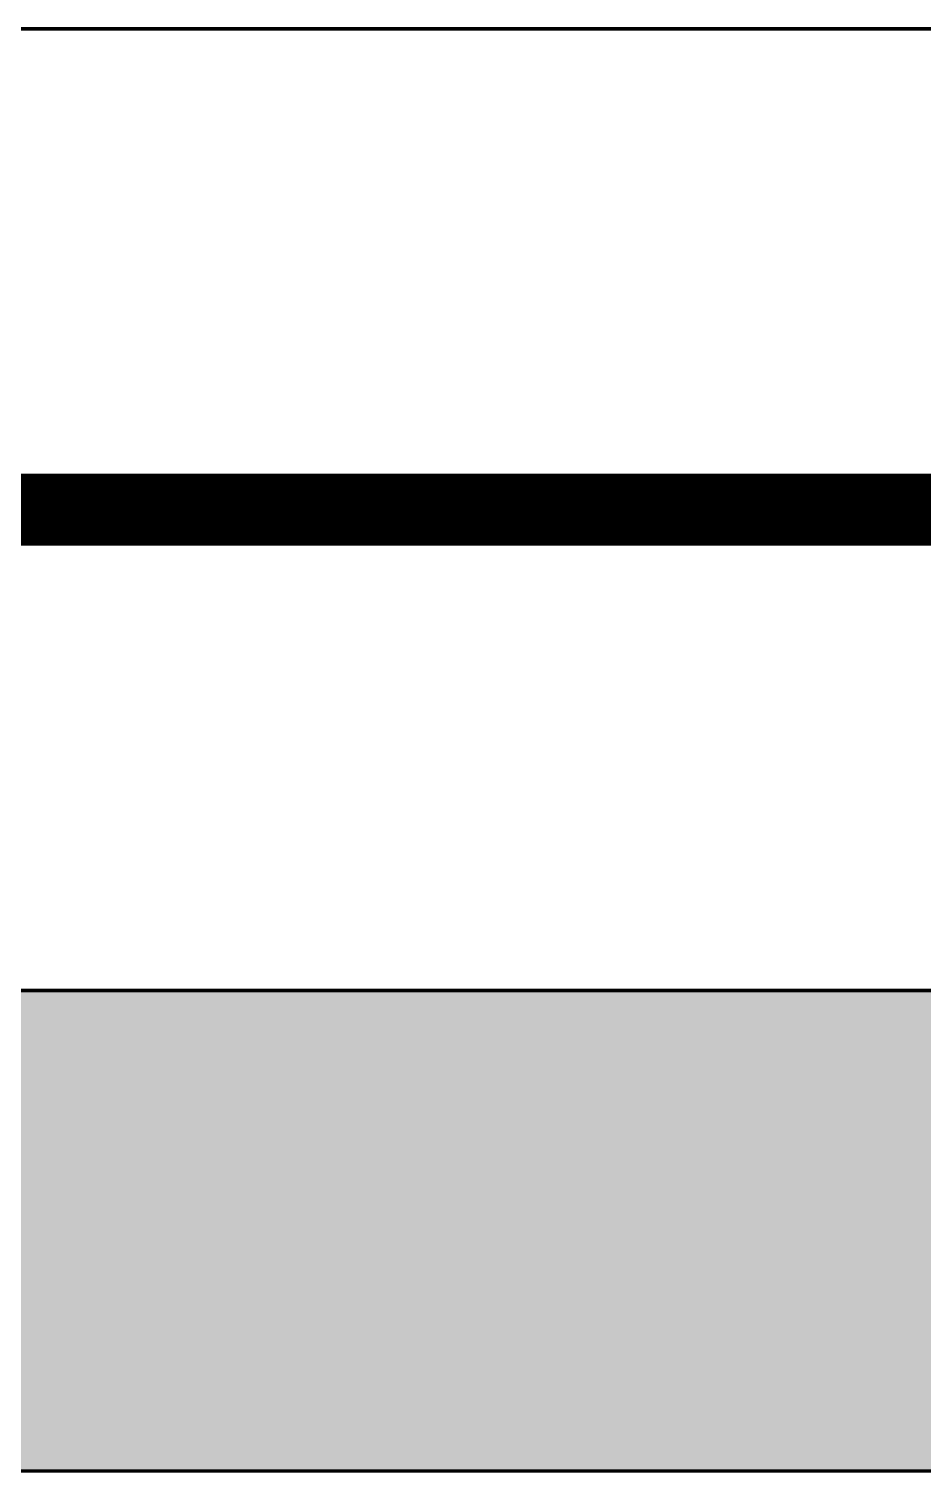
# Model space of a CAD drawing. Header units: millimetres. Extents: x -116965 to 323937, y 291661 to 566926.
# Drawn here: x -42271.7 to -42085.8, y 328239.9 to 328539.8 of the extents above; entities that cross this region are included whole.
import ezdxf

# ---------------------------------------------------------------- set-up
doc = ezdxf.new("R2010")
doc.units = ezdxf.units.MM
doc.layers.get('0').update_dxf_attribs({"lineweight": 18})
doc.layers.add('C00-00-00', color=7, linetype='Continuous')
doc.layers.add('C34-3A-40', color=7, linetype='Continuous', true_color=0x343a40)
doc.layers.add('C62-64-69', color=7, linetype='Continuous', true_color=0x626469)

msp = doc.modelspace()

# ---------------------------------------------------------------- hatches: boundary and pattern name
at = {"layer": 'C34-3A-40'}
h = msp.add_hatch(color=256, dxfattribs=at)
h.dxf.hatch_style = 2
h.paths.add_polyline_path([(-42532.141802, 328339.849361), (-41832.239512, 328339.849361), (-41832.239512, 328239.863317), (-42532.141802, 328239.863317)])
at = {"layer": 'C62-64-69'}
h = msp.add_hatch(color=256, dxfattribs=at)
h.dxf.hatch_style = 2
h.paths.add_polyline_path([(-42276.177537, 328330.850618), (-42244.182002, 328330.850618), (-42244.182002, 328323.851592), (-42276.177537, 328323.851592)])
h = msp.add_hatch(color=256, dxfattribs=at)
h.dxf.hatch_style = 2
h.paths.add_polyline_path([(-42244.182002, 328330.850618), (-42212.186471, 328330.850618), (-42212.186471, 328323.851592), (-42244.182002, 328323.851592)])
h = msp.add_hatch(color=256, dxfattribs=at)
h.dxf.hatch_style = 2
h.paths.add_polyline_path([(-42244.182002, 328330.850618), (-42212.186471, 328330.850618), (-42212.186471, 328323.851592), (-42244.182002, 328323.851592)])
h = msp.add_hatch(color=256, dxfattribs=at)
h.dxf.hatch_style = 2
h.paths.add_polyline_path([(-42212.186471, 328330.850618), (-42180.190937, 328330.850618), (-42180.190937, 328323.851592), (-42212.186471, 328323.851592)])
h = msp.add_hatch(color=256, dxfattribs=at)
h.dxf.hatch_style = 2
h.paths.add_polyline_path([(-42212.186471, 328330.850618), (-42180.190937, 328330.850618), (-42180.190937, 328323.851592), (-42212.186471, 328323.851592)])
h = msp.add_hatch(color=256, dxfattribs=at)
h.dxf.hatch_style = 2
h.paths.add_polyline_path([(-42180.190937, 328330.850618), (-42148.195402, 328330.850618), (-42148.195402, 328323.851592), (-42180.190937, 328323.851592)])
h = msp.add_hatch(color=256, dxfattribs=at)
h.dxf.hatch_style = 2
h.paths.add_polyline_path([(-42180.190937, 328330.850618), (-42148.195402, 328330.850618), (-42148.195402, 328323.851592), (-42180.190937, 328323.851592)])
h = msp.add_hatch(color=256, dxfattribs=at)
h.dxf.hatch_style = 2
h.paths.add_polyline_path([(-42148.195402, 328330.850618), (-42116.199871, 328330.850618), (-42116.199871, 328323.851592), (-42148.195402, 328323.851592)])
h = msp.add_hatch(color=256, dxfattribs=at)
h.dxf.hatch_style = 2
h.paths.add_polyline_path([(-42148.195402, 328330.850618), (-42116.199871, 328330.850618), (-42116.199871, 328323.851592), (-42148.195402, 328323.851592)])
h = msp.add_hatch(color=256, dxfattribs=at)
h.dxf.hatch_style = 2
h.paths.add_polyline_path([(-42116.199871, 328330.850618), (-42084.204337, 328330.850618), (-42084.204337, 328323.851592), (-42116.199871, 328323.851592)])
h = msp.add_hatch(color=256, dxfattribs=at)
h.dxf.hatch_style = 2
h.paths.add_polyline_path([(-42276.177537, 328323.851592), (-42244.182002, 328323.851592), (-42244.182002, 328321.851874), (-42276.177537, 328321.851874)])
h = msp.add_hatch(color=256, dxfattribs=at)
h.dxf.hatch_style = 2
h.paths.add_polyline_path([(-42244.182002, 328323.851592), (-42212.186471, 328323.851592), (-42212.186471, 328321.851874), (-42244.182002, 328321.851874)])
h = msp.add_hatch(color=256, dxfattribs=at)
h.dxf.hatch_style = 2
h.paths.add_polyline_path([(-42244.182002, 328323.851592), (-42212.186471, 328323.851592), (-42212.186471, 328321.851874), (-42244.182002, 328321.851874)])
h = msp.add_hatch(color=256, dxfattribs=at)
h.dxf.hatch_style = 2
h.paths.add_polyline_path([(-42212.186471, 328323.851592), (-42180.190937, 328323.851592), (-42180.190937, 328321.851874), (-42212.186471, 328321.851874)])
h = msp.add_hatch(color=256, dxfattribs=at)
h.dxf.hatch_style = 2
h.paths.add_polyline_path([(-42212.186471, 328323.851592), (-42180.190937, 328323.851592), (-42180.190937, 328321.851874), (-42212.186471, 328321.851874)])
h = msp.add_hatch(color=256, dxfattribs=at)
h.dxf.hatch_style = 2
h.paths.add_polyline_path([(-42180.190937, 328323.851592), (-42148.195402, 328323.851592), (-42148.195402, 328321.851874), (-42180.190937, 328321.851874)])
h = msp.add_hatch(color=256, dxfattribs=at)
h.dxf.hatch_style = 2
h.paths.add_polyline_path([(-42180.190937, 328323.851592), (-42148.195402, 328323.851592), (-42148.195402, 328321.851874), (-42180.190937, 328321.851874)])
h = msp.add_hatch(color=256, dxfattribs=at)
h.dxf.hatch_style = 2
h.paths.add_polyline_path([(-42148.195402, 328323.851592), (-42116.199871, 328323.851592), (-42116.199871, 328321.851874), (-42148.195402, 328321.851874)])
h = msp.add_hatch(color=256, dxfattribs=at)
h.dxf.hatch_style = 2
h.paths.add_polyline_path([(-42148.195402, 328323.851592), (-42116.199871, 328323.851592), (-42116.199871, 328321.851874), (-42148.195402, 328321.851874)])
h = msp.add_hatch(color=256, dxfattribs=at)
h.dxf.hatch_style = 2
h.paths.add_polyline_path([(-42116.199871, 328323.851592), (-42084.204337, 328323.851592), (-42084.204337, 328321.851874), (-42116.199871, 328321.851874)])
h = msp.add_hatch(color=256, dxfattribs=at)
h.dxf.hatch_style = 2
h.paths.add_polyline_path([(-42276.177537, 328321.851874), (-42244.182002, 328321.851874), (-42244.182002, 328314.852848), (-42276.177537, 328314.852848)])
h = msp.add_hatch(color=256, dxfattribs=at)
h.dxf.hatch_style = 2
h.paths.add_polyline_path([(-42244.182002, 328321.851874), (-42212.186471, 328321.851874), (-42212.186471, 328314.852848), (-42244.182002, 328314.852848)])
h = msp.add_hatch(color=256, dxfattribs=at)
h.dxf.hatch_style = 2
h.paths.add_polyline_path([(-42244.182002, 328321.851874), (-42212.186471, 328321.851874), (-42212.186471, 328314.852848), (-42244.182002, 328314.852848)])
h = msp.add_hatch(color=256, dxfattribs=at)
h.dxf.hatch_style = 2
h.paths.add_polyline_path([(-42212.186471, 328321.851874), (-42180.190937, 328321.851874), (-42180.190937, 328314.852848), (-42212.186471, 328314.852848)])
h = msp.add_hatch(color=256, dxfattribs=at)
h.dxf.hatch_style = 2
h.paths.add_polyline_path([(-42212.186471, 328321.851874), (-42180.190937, 328321.851874), (-42180.190937, 328314.852848), (-42212.186471, 328314.852848)])
h = msp.add_hatch(color=256, dxfattribs=at)
h.dxf.hatch_style = 2
h.paths.add_polyline_path([(-42180.190937, 328321.851874), (-42148.195402, 328321.851874), (-42148.195402, 328314.852848), (-42180.190937, 328314.852848)])
h = msp.add_hatch(color=256, dxfattribs=at)
h.dxf.hatch_style = 2
h.paths.add_polyline_path([(-42180.190937, 328321.851874), (-42148.195402, 328321.851874), (-42148.195402, 328314.852848), (-42180.190937, 328314.852848)])
h = msp.add_hatch(color=256, dxfattribs=at)
h.dxf.hatch_style = 2
h.paths.add_polyline_path([(-42148.195402, 328321.851874), (-42116.199871, 328321.851874), (-42116.199871, 328314.852848), (-42148.195402, 328314.852848)])
h = msp.add_hatch(color=256, dxfattribs=at)
h.dxf.hatch_style = 2
h.paths.add_polyline_path([(-42148.195402, 328321.851874), (-42116.199871, 328321.851874), (-42116.199871, 328314.852848), (-42148.195402, 328314.852848)])
h = msp.add_hatch(color=256, dxfattribs=at)
h.dxf.hatch_style = 2
h.paths.add_polyline_path([(-42116.199871, 328321.851874), (-42084.204337, 328321.851874), (-42084.204337, 328314.852848), (-42116.199871, 328314.852848)])
h = msp.add_hatch(color=256, dxfattribs=at)
h.dxf.hatch_style = 2
h.paths.add_polyline_path([(-42276.177537, 328314.852848), (-42244.182002, 328314.852848), (-42244.182002, 328312.85313), (-42276.177537, 328312.85313)])
h = msp.add_hatch(color=256, dxfattribs=at)
h.dxf.hatch_style = 2
h.paths.add_polyline_path([(-42244.182002, 328314.852848), (-42212.186471, 328314.852848), (-42212.186471, 328312.85313), (-42244.182002, 328312.85313)])
h = msp.add_hatch(color=256, dxfattribs=at)
h.dxf.hatch_style = 2
h.paths.add_polyline_path([(-42244.182002, 328314.852848), (-42212.186471, 328314.852848), (-42212.186471, 328312.85313), (-42244.182002, 328312.85313)])
h = msp.add_hatch(color=256, dxfattribs=at)
h.dxf.hatch_style = 2
h.paths.add_polyline_path([(-42212.186471, 328314.852848), (-42180.190937, 328314.852848), (-42180.190937, 328312.85313), (-42212.186471, 328312.85313)])
h = msp.add_hatch(color=256, dxfattribs=at)
h.dxf.hatch_style = 2
h.paths.add_polyline_path([(-42212.186471, 328314.852848), (-42180.190937, 328314.852848), (-42180.190937, 328312.85313), (-42212.186471, 328312.85313)])
h = msp.add_hatch(color=256, dxfattribs=at)
h.dxf.hatch_style = 2
h.paths.add_polyline_path([(-42180.190937, 328314.852848), (-42148.195402, 328314.852848), (-42148.195402, 328312.85313), (-42180.190937, 328312.85313)])
h = msp.add_hatch(color=256, dxfattribs=at)
h.dxf.hatch_style = 2
h.paths.add_polyline_path([(-42180.190937, 328314.852848), (-42148.195402, 328314.852848), (-42148.195402, 328312.85313), (-42180.190937, 328312.85313)])
h = msp.add_hatch(color=256, dxfattribs=at)
h.dxf.hatch_style = 2
h.paths.add_polyline_path([(-42148.195402, 328314.852848), (-42116.199871, 328314.852848), (-42116.199871, 328312.85313), (-42148.195402, 328312.85313)])
h = msp.add_hatch(color=256, dxfattribs=at)
h.dxf.hatch_style = 2
h.paths.add_polyline_path([(-42148.195402, 328314.852848), (-42116.199871, 328314.852848), (-42116.199871, 328312.85313), (-42148.195402, 328312.85313)])
h = msp.add_hatch(color=256, dxfattribs=at)
h.dxf.hatch_style = 2
h.paths.add_polyline_path([(-42116.199871, 328314.852848), (-42084.204337, 328314.852848), (-42084.204337, 328312.85313), (-42116.199871, 328312.85313)])
h = msp.add_hatch(color=256, dxfattribs=at)
h.dxf.hatch_style = 2
h.paths.add_polyline_path([(-42276.177537, 328312.85313), (-42244.182002, 328312.85313), (-42244.182002, 328305.854105), (-42276.177537, 328305.854105)])
h = msp.add_hatch(color=256, dxfattribs=at)
h.dxf.hatch_style = 2
h.paths.add_polyline_path([(-42244.182002, 328312.85313), (-42212.186471, 328312.85313), (-42212.186471, 328305.854105), (-42244.182002, 328305.854105)])
h = msp.add_hatch(color=256, dxfattribs=at)
h.dxf.hatch_style = 2
h.paths.add_polyline_path([(-42244.182002, 328312.85313), (-42212.186471, 328312.85313), (-42212.186471, 328305.854105), (-42244.182002, 328305.854105)])
h = msp.add_hatch(color=256, dxfattribs=at)
h.dxf.hatch_style = 2
h.paths.add_polyline_path([(-42212.186471, 328312.85313), (-42180.190937, 328312.85313), (-42180.190937, 328305.854105), (-42212.186471, 328305.854105)])
h = msp.add_hatch(color=256, dxfattribs=at)
h.dxf.hatch_style = 2
h.paths.add_polyline_path([(-42212.186471, 328312.85313), (-42180.190937, 328312.85313), (-42180.190937, 328305.854105), (-42212.186471, 328305.854105)])
h = msp.add_hatch(color=256, dxfattribs=at)
h.dxf.hatch_style = 2
h.paths.add_polyline_path([(-42180.190937, 328312.85313), (-42148.195402, 328312.85313), (-42148.195402, 328305.854105), (-42180.190937, 328305.854105)])
h = msp.add_hatch(color=256, dxfattribs=at)
h.dxf.hatch_style = 2
h.paths.add_polyline_path([(-42180.190937, 328312.85313), (-42148.195402, 328312.85313), (-42148.195402, 328305.854105), (-42180.190937, 328305.854105)])
h = msp.add_hatch(color=256, dxfattribs=at)
h.dxf.hatch_style = 2
h.paths.add_polyline_path([(-42148.195402, 328312.85313), (-42116.199871, 328312.85313), (-42116.199871, 328305.854105), (-42148.195402, 328305.854105)])
h = msp.add_hatch(color=256, dxfattribs=at)
h.dxf.hatch_style = 2
h.paths.add_polyline_path([(-42148.195402, 328312.85313), (-42116.199871, 328312.85313), (-42116.199871, 328305.854105), (-42148.195402, 328305.854105)])
h = msp.add_hatch(color=256, dxfattribs=at)
h.dxf.hatch_style = 2
h.paths.add_polyline_path([(-42116.199871, 328312.85313), (-42084.204337, 328312.85313), (-42084.204337, 328305.854105), (-42116.199871, 328305.854105)])
h = msp.add_hatch(color=256, dxfattribs=at)
h.dxf.hatch_style = 2
h.paths.add_polyline_path([(-42276.177537, 328305.854105), (-42244.182002, 328305.854105), (-42244.182002, 328303.854386), (-42276.177537, 328303.854386)])
h = msp.add_hatch(color=256, dxfattribs=at)
h.dxf.hatch_style = 2
h.paths.add_polyline_path([(-42244.182002, 328305.854105), (-42212.186471, 328305.854105), (-42212.186471, 328303.854386), (-42244.182002, 328303.854386)])
h = msp.add_hatch(color=256, dxfattribs=at)
h.dxf.hatch_style = 2
h.paths.add_polyline_path([(-42244.182002, 328305.854105), (-42212.186471, 328305.854105), (-42212.186471, 328303.854386), (-42244.182002, 328303.854386)])
h = msp.add_hatch(color=256, dxfattribs=at)
h.dxf.hatch_style = 2
h.paths.add_polyline_path([(-42212.186471, 328305.854105), (-42180.190937, 328305.854105), (-42180.190937, 328303.854386), (-42212.186471, 328303.854386)])
h = msp.add_hatch(color=256, dxfattribs=at)
h.dxf.hatch_style = 2
h.paths.add_polyline_path([(-42212.186471, 328305.854105), (-42180.190937, 328305.854105), (-42180.190937, 328303.854386), (-42212.186471, 328303.854386)])
h = msp.add_hatch(color=256, dxfattribs=at)
h.dxf.hatch_style = 2
h.paths.add_polyline_path([(-42180.190937, 328305.854105), (-42148.195402, 328305.854105), (-42148.195402, 328303.854386), (-42180.190937, 328303.854386)])
h = msp.add_hatch(color=256, dxfattribs=at)
h.dxf.hatch_style = 2
h.paths.add_polyline_path([(-42180.190937, 328305.854105), (-42148.195402, 328305.854105), (-42148.195402, 328303.854386), (-42180.190937, 328303.854386)])
h = msp.add_hatch(color=256, dxfattribs=at)
h.dxf.hatch_style = 2
h.paths.add_polyline_path([(-42148.195402, 328305.854105), (-42116.199871, 328305.854105), (-42116.199871, 328303.854386), (-42148.195402, 328303.854386)])
h = msp.add_hatch(color=256, dxfattribs=at)
h.dxf.hatch_style = 2
h.paths.add_polyline_path([(-42148.195402, 328305.854105), (-42116.199871, 328305.854105), (-42116.199871, 328303.854386), (-42148.195402, 328303.854386)])
h = msp.add_hatch(color=256, dxfattribs=at)
h.dxf.hatch_style = 2
h.paths.add_polyline_path([(-42116.199871, 328305.854105), (-42084.204337, 328305.854105), (-42084.204337, 328303.854386), (-42116.199871, 328303.854386)])
h = msp.add_hatch(color=256, dxfattribs=at)
h.dxf.hatch_style = 2
h.paths.add_polyline_path([(-42276.177537, 328303.854386), (-42244.182002, 328303.854386), (-42244.182002, 328296.855361), (-42276.177537, 328296.855361)])
h = msp.add_hatch(color=256, dxfattribs=at)
h.dxf.hatch_style = 2
h.paths.add_polyline_path([(-42244.182002, 328303.854386), (-42212.186471, 328303.854386), (-42212.186471, 328296.855361), (-42244.182002, 328296.855361)])
h = msp.add_hatch(color=256, dxfattribs=at)
h.dxf.hatch_style = 2
h.paths.add_polyline_path([(-42244.182002, 328303.854386), (-42212.186471, 328303.854386), (-42212.186471, 328296.855361), (-42244.182002, 328296.855361)])
h = msp.add_hatch(color=256, dxfattribs=at)
h.dxf.hatch_style = 2
h.paths.add_polyline_path([(-42212.186471, 328303.854386), (-42180.190937, 328303.854386), (-42180.190937, 328296.855361), (-42212.186471, 328296.855361)])
h = msp.add_hatch(color=256, dxfattribs=at)
h.dxf.hatch_style = 2
h.paths.add_polyline_path([(-42212.186471, 328303.854386), (-42180.190937, 328303.854386), (-42180.190937, 328296.855361), (-42212.186471, 328296.855361)])
h = msp.add_hatch(color=256, dxfattribs=at)
h.dxf.hatch_style = 2
h.paths.add_polyline_path([(-42180.190937, 328303.854386), (-42148.195402, 328303.854386), (-42148.195402, 328296.855361), (-42180.190937, 328296.855361)])
h = msp.add_hatch(color=256, dxfattribs=at)
h.dxf.hatch_style = 2
h.paths.add_polyline_path([(-42180.190937, 328303.854386), (-42148.195402, 328303.854386), (-42148.195402, 328296.855361), (-42180.190937, 328296.855361)])
h = msp.add_hatch(color=256, dxfattribs=at)
h.dxf.hatch_style = 2
h.paths.add_polyline_path([(-42148.195402, 328303.854386), (-42116.199871, 328303.854386), (-42116.199871, 328296.855361), (-42148.195402, 328296.855361)])
h = msp.add_hatch(color=256, dxfattribs=at)
h.dxf.hatch_style = 2
h.paths.add_polyline_path([(-42148.195402, 328303.854386), (-42116.199871, 328303.854386), (-42116.199871, 328296.855361), (-42148.195402, 328296.855361)])
h = msp.add_hatch(color=256, dxfattribs=at)
h.dxf.hatch_style = 2
h.paths.add_polyline_path([(-42116.199871, 328303.854386), (-42084.204337, 328303.854386), (-42084.204337, 328296.855361), (-42116.199871, 328296.855361)])
h = msp.add_hatch(color=256, dxfattribs=at)
h.dxf.hatch_style = 2
h.paths.add_polyline_path([(-42276.177537, 328296.855361), (-42244.182002, 328296.855361), (-42244.182002, 328294.855643), (-42276.177537, 328294.855643)])
h = msp.add_hatch(color=256, dxfattribs=at)
h.dxf.hatch_style = 2
h.paths.add_polyline_path([(-42244.182002, 328296.855361), (-42212.186471, 328296.855361), (-42212.186471, 328294.855643), (-42244.182002, 328294.855643)])
h = msp.add_hatch(color=256, dxfattribs=at)
h.dxf.hatch_style = 2
h.paths.add_polyline_path([(-42244.182002, 328296.855361), (-42212.186471, 328296.855361), (-42212.186471, 328294.855643), (-42244.182002, 328294.855643)])
h = msp.add_hatch(color=256, dxfattribs=at)
h.dxf.hatch_style = 2
h.paths.add_polyline_path([(-42212.186471, 328296.855361), (-42180.190937, 328296.855361), (-42180.190937, 328294.855643), (-42212.186471, 328294.855643)])
h = msp.add_hatch(color=256, dxfattribs=at)
h.dxf.hatch_style = 2
h.paths.add_polyline_path([(-42212.186471, 328296.855361), (-42180.190937, 328296.855361), (-42180.190937, 328294.855643), (-42212.186471, 328294.855643)])
h = msp.add_hatch(color=256, dxfattribs=at)
h.dxf.hatch_style = 2
h.paths.add_polyline_path([(-42180.190937, 328296.855361), (-42148.195402, 328296.855361), (-42148.195402, 328294.855643), (-42180.190937, 328294.855643)])
h = msp.add_hatch(color=256, dxfattribs=at)
h.dxf.hatch_style = 2
h.paths.add_polyline_path([(-42180.190937, 328296.855361), (-42148.195402, 328296.855361), (-42148.195402, 328294.855643), (-42180.190937, 328294.855643)])
h = msp.add_hatch(color=256, dxfattribs=at)
h.dxf.hatch_style = 2
h.paths.add_polyline_path([(-42148.195402, 328296.855361), (-42116.199871, 328296.855361), (-42116.199871, 328294.855643), (-42148.195402, 328294.855643)])
h = msp.add_hatch(color=256, dxfattribs=at)
h.dxf.hatch_style = 2
h.paths.add_polyline_path([(-42148.195402, 328296.855361), (-42116.199871, 328296.855361), (-42116.199871, 328294.855643), (-42148.195402, 328294.855643)])
h = msp.add_hatch(color=256, dxfattribs=at)
h.dxf.hatch_style = 2
h.paths.add_polyline_path([(-42116.199871, 328296.855361), (-42084.204337, 328296.855361), (-42084.204337, 328294.855643), (-42116.199871, 328294.855643)])
h = msp.add_hatch(color=256, dxfattribs=at)
h.dxf.hatch_style = 2
h.paths.add_polyline_path([(-42276.177537, 328294.855643), (-42244.182002, 328294.855643), (-42244.182002, 328287.856617), (-42276.177537, 328287.856617)])
h = msp.add_hatch(color=256, dxfattribs=at)
h.dxf.hatch_style = 2
h.paths.add_polyline_path([(-42244.182002, 328294.855643), (-42212.186471, 328294.855643), (-42212.186471, 328287.856617), (-42244.182002, 328287.856617)])
h = msp.add_hatch(color=256, dxfattribs=at)
h.dxf.hatch_style = 2
h.paths.add_polyline_path([(-42244.182002, 328294.855643), (-42212.186471, 328294.855643), (-42212.186471, 328287.856617), (-42244.182002, 328287.856617)])
h = msp.add_hatch(color=256, dxfattribs=at)
h.dxf.hatch_style = 2
h.paths.add_polyline_path([(-42212.186471, 328294.855643), (-42180.190937, 328294.855643), (-42180.190937, 328287.856617), (-42212.186471, 328287.856617)])
h = msp.add_hatch(color=256, dxfattribs=at)
h.dxf.hatch_style = 2
h.paths.add_polyline_path([(-42212.186471, 328294.855643), (-42180.190937, 328294.855643), (-42180.190937, 328287.856617), (-42212.186471, 328287.856617)])
h = msp.add_hatch(color=256, dxfattribs=at)
h.dxf.hatch_style = 2
h.paths.add_polyline_path([(-42180.190937, 328294.855643), (-42148.195402, 328294.855643), (-42148.195402, 328287.856617), (-42180.190937, 328287.856617)])
h = msp.add_hatch(color=256, dxfattribs=at)
h.dxf.hatch_style = 2
h.paths.add_polyline_path([(-42180.190937, 328294.855643), (-42148.195402, 328294.855643), (-42148.195402, 328287.856617), (-42180.190937, 328287.856617)])
h = msp.add_hatch(color=256, dxfattribs=at)
h.dxf.hatch_style = 2
h.paths.add_polyline_path([(-42148.195402, 328294.855643), (-42116.199871, 328294.855643), (-42116.199871, 328287.856617), (-42148.195402, 328287.856617)])
h = msp.add_hatch(color=256, dxfattribs=at)
h.dxf.hatch_style = 2
h.paths.add_polyline_path([(-42148.195402, 328294.855643), (-42116.199871, 328294.855643), (-42116.199871, 328287.856617), (-42148.195402, 328287.856617)])
h = msp.add_hatch(color=256, dxfattribs=at)
h.dxf.hatch_style = 2
h.paths.add_polyline_path([(-42116.199871, 328294.855643), (-42084.204337, 328294.855643), (-42084.204337, 328287.856617), (-42116.199871, 328287.856617)])
h = msp.add_hatch(color=256, dxfattribs=at)
h.dxf.hatch_style = 2
h.paths.add_polyline_path([(-42276.177537, 328287.856617), (-42244.182002, 328287.856617), (-42244.182002, 328285.856899), (-42276.177537, 328285.856899)])
h = msp.add_hatch(color=256, dxfattribs=at)
h.dxf.hatch_style = 2
h.paths.add_polyline_path([(-42244.182002, 328287.856617), (-42212.186471, 328287.856617), (-42212.186471, 328285.856899), (-42244.182002, 328285.856899)])
h = msp.add_hatch(color=256, dxfattribs=at)
h.dxf.hatch_style = 2
h.paths.add_polyline_path([(-42244.182002, 328287.856617), (-42212.186471, 328287.856617), (-42212.186471, 328285.856899), (-42244.182002, 328285.856899)])
h = msp.add_hatch(color=256, dxfattribs=at)
h.dxf.hatch_style = 2
h.paths.add_polyline_path([(-42212.186471, 328287.856617), (-42180.190937, 328287.856617), (-42180.190937, 328285.856899), (-42212.186471, 328285.856899)])
h = msp.add_hatch(color=256, dxfattribs=at)
h.dxf.hatch_style = 2
h.paths.add_polyline_path([(-42212.186471, 328287.856617), (-42180.190937, 328287.856617), (-42180.190937, 328285.856899), (-42212.186471, 328285.856899)])
h = msp.add_hatch(color=256, dxfattribs=at)
h.dxf.hatch_style = 2
h.paths.add_polyline_path([(-42180.190937, 328287.856617), (-42148.195402, 328287.856617), (-42148.195402, 328285.856899), (-42180.190937, 328285.856899)])
h = msp.add_hatch(color=256, dxfattribs=at)
h.dxf.hatch_style = 2
h.paths.add_polyline_path([(-42180.190937, 328287.856617), (-42148.195402, 328287.856617), (-42148.195402, 328285.856899), (-42180.190937, 328285.856899)])
h = msp.add_hatch(color=256, dxfattribs=at)
h.dxf.hatch_style = 2
h.paths.add_polyline_path([(-42148.195402, 328287.856617), (-42116.199871, 328287.856617), (-42116.199871, 328285.856899), (-42148.195402, 328285.856899)])
h = msp.add_hatch(color=256, dxfattribs=at)
h.dxf.hatch_style = 2
h.paths.add_polyline_path([(-42148.195402, 328287.856617), (-42116.199871, 328287.856617), (-42116.199871, 328285.856899), (-42148.195402, 328285.856899)])
h = msp.add_hatch(color=256, dxfattribs=at)
h.dxf.hatch_style = 2
h.paths.add_polyline_path([(-42116.199871, 328287.856617), (-42084.204337, 328287.856617), (-42084.204337, 328285.856899), (-42116.199871, 328285.856899)])

# ---------------------------------------------------------------- linework, layer by layer
at = {"color": 1, "lineweight": -3, "ltscale": 5, "const_width": 15}
msp.add_lwpolyline([(-43432.016175, 328439.835402), (-41832.239517, 328439.835402)], dxfattribs=at)
at = {"layer": 'C00-00-00', "lineweight": 211}
for points in [[(-42532.141802, 330439.556236), (-41832.239512, 330439.556236), (-41832.239512, 328239.863317), (-42532.141802, 328239.863317)], [(-42532.141802, 328339.849361), (-41832.239512, 328339.849361), (-41832.239512, 328239.863317), (-42532.141802, 328239.863317)]]:
    msp.add_lwpolyline(points, close=True, dxfattribs=at)
at = {"layer": 'C00-00-00', "lineweight": 100}
for points in [[(-42532.141802, 329089.744674), (-41832.239512, 329089.744674), (-41832.239512, 328539.821442), (-42532.141802, 328539.821442)], [(-42532.141802, 328539.821442), (-41832.239512, 328539.821442), (-41832.239512, 328339.849361), (-42532.141802, 328339.849361)], [(-42532.141802, 328539.821442), (-41832.239512, 328539.821442), (-41832.239512, 328339.849361), (-42532.141802, 328339.849361)]]:
    msp.add_lwpolyline(points, close=True, dxfattribs=at)

doc.saveas('drawing.dxf')
